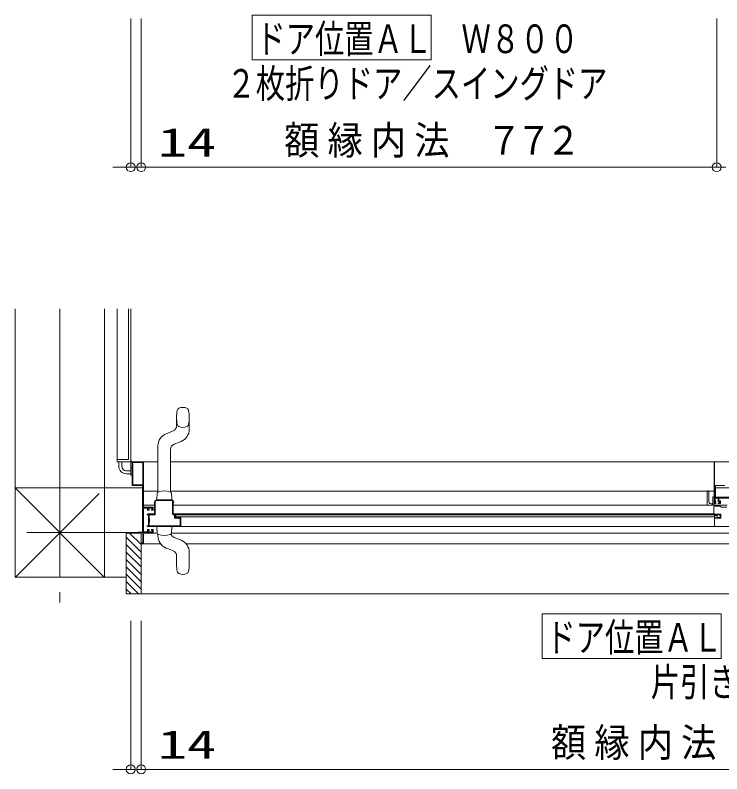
# Model space of a CAD drawing. Units: millimetres on the paper. Extents: x -305 to 305, y -152 to 152.
# Drawn here: x -162.7 to -115.3, y -68.4 to -17.5 of the extents above; entities that cross this region are included whole.
import ezdxf
from ezdxf.enums import TextEntityAlignment as Align

# ---------------------------------------------------------------- set-up
doc = ezdxf.new("R2010")
doc.units = ezdxf.units.MM
doc.linetypes.add('LONG_CHAIN', pattern=[21, 18, -1, 1, -1])
doc.layers.add('0-0_0', color=7, linetype='Continuous', lineweight=9)
doc.layers.add('0-1_VIEW0001', color=7, linetype='Continuous', lineweight=9)
doc.styles.add('ＭＳ ゴシック', font='')
doc.styles.get('ＭＳ ゴシック').set_extended_font_data('MS Gothic')

# ---------------------------------------------------------------- blocks, each defined once
blk = doc.blocks.new('_ORIGIN')
at = {"layer": '0-0_0'}
blk.add_line((0, 0), (-1, 0), dxfattribs=at)
blk.add_circle((0, 0), 0.5, dxfattribs=at)

msp = doc.modelspace()

# ---------------------------------------------------------------- linework, layer by layer
at = {"layer": '0-1_VIEW0001'}
for p, q in [((-154.934, -17.717), (-154.934, -27.676)), ((-154.234, -17.717), (-154.234, -27.676)), ((-154.234, -17.717), (-154.234, -27.676)), ((-146.794, -20.484), (-146.794, -17.484)), ((-146.794, -17.484), (-134.794, -17.484)), ((-134.794, -20.484), (-134.794, -17.484)), ((-115.634, -17.717), (-115.634, -27.676)), ((-115.634, -17.717), (-115.634, -27.676)), ((-146.794, -20.484), (-134.794, -20.484)), ((-155.534, -27.676), (-156.134, -27.676)), ((-154.234, -27.676), (-154.934, -27.676)), ((-154.234, -27.676), (-148.983, -27.676)), ((-116.234, -27.676), (-153.634, -27.676)), ((-153.634, -27.676), (-153.034, -27.676)), ((-162.684, -37.177), (-162.684, -55.177)), ((-156.684, -37.177), (-156.684, -55.178)), ((-155.834, -37.177), (-155.834, -47.429)), ((-155.084, -37.177), (-155.084, -47.279)), ((-154.934, -37.177), (-154.934, -47.279)), ((-154.934, -37.177), (-154.934, -47.404)), ((-151.859, -44.454), (-151.859, -45.015)), ((-151.009, -44.454), (-151.009, -45.253)), ((-152.556, -45.546), (-152.096, -45.364)), ((-152.022, -46.249), (-151.562, -46.066)), ((-153.109, -49.458), (-153.109, -46.36)), ((-152.259, -49.459), (-152.259, -46.597)), ((-155.084, -47.279), (-155.834, -47.279)), ((-154.959, -47.429), (-155.834, -47.429)), ((-155.734, -47.729), (-155.734, -47.429)), ((-155.534, -47.729), (-155.534, -47.429)), ((-154.934, -47.454), (-154.934, -48.329)), ((-154.909, -47.429), (-153.109, -47.429)), ((-154.834, -47.829), (-154.834, -47.429)), ((-154.834, -47.429), (-154.084, -47.429)), ((-154.789, -48.984), (-154.789, -47.474)), ((-154.789, -47.474), (-154.134, -47.474)), ((-153.109, -47.429), (-154.785, -47.429)), ((-154.134, -47.474), (-154.134, -48.984)), ((-154.084, -47.429), (-154.084, -50.479)), ((-154.059, -47.429), (-153.109, -47.429)), ((-92.434, -47.429), (-152.259, -47.429)), ((-152.259, -47.429), (-52.459, -47.429)), ((-115.809, -47.429), (-152.259, -47.429)), ((-115.809, -47.429), (-115.809, -49.879)), ((-115.084, -47.429), (-115.769, -47.429)), ((-155.234, -48.029), (-154.934, -48.029)), ((-155.234, -48.229), (-154.934, -48.229)), ((-154.834, -47.869), (-154.909, -47.869)), ((-154.934, -48.329), (-154.834, -48.329)), ((-156.684, -55.178), (-162.685, -49.177)), ((-154.139, -49.177), (-162.685, -49.177)), ((-154.134, -48.984), (-154.789, -48.984)), ((-154.139, -49.029), (-154.139, -52.139)), ((-77.484, -49.177), (-115.724, -49.177)), ((-157.059, -49.553), (-162.684, -55.178)), ((-153.109, -49.389), (-154.059, -49.389)), ((-116.284, -49.389), (-152.259, -49.389)), ((-152.184, -49.904), (-152.202, -49.557)), ((-116.284, -49.378), (-116.234, -49.378)), ((-116.284, -49.441), (-116.284, -49.378)), ((-116.284, -50.339), (-116.284, -49.441)), ((-116.196, -49.389), (-115.809, -49.389)), ((-116.159, -49.453), (-116.159, -50.105)), ((-115.887, -49.791), (-115.866, -49.779)), ((-115.887, -50.339), (-115.887, -49.791)), ((-115.866, -49.779), (-115.849, -49.779)), ((-115.784, -49.774), (-115.784, -49.633)), ((-115.784, -49.774), (-115.784, -49.78)), ((-153.334, -50.339), (-154.084, -50.339)), ((-153.334, -50.929), (-153.334, -50.129)), ((-153.289, -50.979), (-153.289, -50.129)), ((-153.183, -49.979), (-153.184, -49.979)), ((-153.182, -49.979), (-153.184, -49.979)), ((-153.184, -49.979), (-152.184, -49.979)), ((-153.184, -50.024), (-152.234, -50.024)), ((-152.184, -49.979), (-152.186, -49.979)), ((-152.184, -49.979), (-152.186, -49.979)), ((-152.184, -49.904), (-152.184, -49.979)), ((-152.184, -49.979), (-152.184, -49.904)), ((-152.129, -50.129), (-152.129, -50.929)), ((-152.084, -50.169), (-152.084, -50.929)), ((-114.934, -50.339), (-152.084, -50.339)), ((-152.049, -50.154), (-152.069, -50.154)), ((-152.034, -50.129), (-152.034, -50.139)), ((-116.009, -50.255), (-115.887, -50.255)), ((-115.809, -49.879), (-114.084, -49.879)), ((-115.689, -50.229), (-115.689, -50.179)), ((-115.384, -50.229), (-115.539, -50.229)), ((-154.084, -50.479), (-153.434, -50.479)), ((-154.084, -50.529), (-154.084, -52.129)), ((-153.809, -50.529), (-154.084, -50.529)), ((-153.809, -50.679), (-153.809, -50.529)), ((-153.689, -50.679), (-153.809, -50.679)), ((-153.479, -50.529), (-153.764, -50.529)), ((-153.764, -50.529), (-153.764, -50.629)), ((-153.764, -50.629), (-153.689, -50.629)), ((-153.689, -50.629), (-153.689, -50.679)), ((-153.539, -50.679), (-153.539, -50.629)), ((-153.539, -50.629), (-153.479, -50.629)), ((-153.434, -50.679), (-153.539, -50.679)), ((-153.479, -50.629), (-153.479, -50.529)), ((-153.434, -50.479), (-153.434, -50.679)), ((-115.834, -50.982), (-115.834, -50.447)), ((-115.822, -50.425), (-115.788, -50.406)), ((-115.78, -50.404), (-115.438, -50.404)), ((-115.431, -50.406), (-115.308, -50.477)), ((-115.3, -50.479), (-114.949, -50.479)), ((-153.734, -50.979), (-153.824, -50.979)), ((-153.794, -50.929), (-153.334, -50.929)), ((-153.734, -51.729), (-153.734, -50.979)), ((-153.734, -51.614), (-153.734, -51.094)), ((-153.694, -50.979), (-153.289, -50.979)), ((-153.694, -51.229), (-153.694, -50.979)), ((-153.669, -51.254), (-153.694, -51.229)), ((-153.669, -51.454), (-153.669, -51.254)), ((-152.084, -50.929), (-115.794, -50.929)), ((-152.079, -50.979), (-152.009, -50.979)), ((-152.009, -50.979), (-152.009, -51.209)), ((-152.009, -51.209), (-151.776, -51.209)), ((-115.404, -50.982), (-151.964, -50.982)), ((-151.964, -50.982), (-151.964, -51.164)), ((-151.964, -51.164), (-151.774, -51.164)), ((-151.914, -51.132), (-151.914, -50.982)), ((-151.914, -51.132), (-115.794, -51.132)), ((-151.77, -51.21), (-151.732, -51.225)), ((-151.755, -51.167), (-151.717, -51.183)), ((-151.713, -51.229), (-151.624, -51.229)), ((-151.711, -51.184), (-151.639, -51.184)), ((-151.624, -51.229), (-151.624, -51.729)), ((-151.614, -51.159), (-151.614, -51.154)), ((-151.604, -51.144), (-151.603, -51.144)), ((-151.595, -51.146), (-151.581, -51.154)), ((-151.574, -51.165), (-151.574, -51.779)), ((-115.794, -50.929), (-115.794, -51.779)), ((-115.794, -51.083), (-115.794, -51.154)), ((-115.794, -51.734), (-115.794, -51.167)), ((-115.359, -51.209), (-115.794, -51.209)), ((-115.789, -50.939), (-115.359, -50.939)), ((-115.787, -51.154), (-115.773, -51.146)), ((-115.765, -51.144), (-115.764, -51.144)), ((-115.754, -51.154), (-115.754, -51.159)), ((-115.729, -51.184), (-115.657, -51.184)), ((-115.651, -51.182), (-115.613, -51.167)), ((-115.594, -51.164), (-115.404, -51.164)), ((-115.404, -51.164), (-115.404, -50.982)), ((-115.359, -50.939), (-115.359, -51.209)), ((-153.824, -51.729), (-153.734, -51.729)), ((-115.794, -51.779), (-153.794, -51.779)), ((-153.694, -51.479), (-153.669, -51.454)), ((-153.694, -51.729), (-153.694, -51.479)), ((-151.624, -51.729), (-153.694, -51.729)), ((-153.184, -51.854), (-153.184, -51.779)), ((-153.184, -51.854), (-153.166, -52.201)), ((-152.184, -51.854), (-152.202, -52.201)), ((-152.184, -51.779), (-152.184, -51.854)), ((-113.584, -51.779), (-115.819, -51.779)), ((-155.234, -52.206), (-154.234, -52.206)), ((-155.234, -52.206), (-155.234, -56.281)), ((-154.234, -52.987), (-155.015, -52.206)), ((-154.434, -52.179), (-154.434, -52.139)), ((-154.434, -52.139), (-154.139, -52.139)), ((-154.134, -52.179), (-154.434, -52.179)), ((-154.234, -52.206), (-154.234, -56.281)), ((-154.134, -52.879), (-154.134, -52.179)), ((-154.084, -52.129), (-153.809, -52.129)), ((-154.084, -52.931), (-154.084, -52.179)), ((-153.434, -52.179), (-154.084, -52.179)), ((-153.163, -52.224), (-154.084, -52.224)), ((-153.809, -51.979), (-153.689, -51.979)), ((-153.809, -52.129), (-153.809, -51.979)), ((-153.689, -52.029), (-153.764, -52.029)), ((-153.764, -52.029), (-153.764, -52.129)), ((-153.764, -52.129), (-153.479, -52.129)), ((-153.689, -51.979), (-153.689, -52.029)), ((-153.539, -52.029), (-153.539, -51.979)), ((-153.479, -52.029), (-153.539, -52.029)), ((-153.479, -52.129), (-153.479, -52.029)), ((-153.109, -52.398), (-153.109, -52.299)), ((-152.294, -52.314), (-152.293, -52.315)), ((-152.294, -52.314), (-152.293, -52.315)), ((-152.206, -52.224), (-77.959, -52.224)), ((-152.204, -52.201), (-152.202, -52.201)), ((-152.203, -52.201), (-152.202, -52.201)), ((-154.234, -53.482), (-155.234, -52.482)), ((-154.234, -52.879), (-154.134, -52.879)), ((-154.234, -52.914), (-154.234, -52.894)), ((-151.562, -52.691), (-152.022, -52.509)), ((-154.234, -53.982), (-155.234, -52.982)), ((-154.234, -52.931), (-152.928, -52.931)), ((-151.225, -52.929), (-77.809, -52.929)), ((-154.234, -54.482), (-155.234, -53.482)), ((-151.859, -53.742), (-151.859, -54.304)), ((-151.009, -54.304), (-151.009, -53.505)), ((-154.234, -54.982), (-155.234, -53.982)), ((-154.234, -55.477), (-155.234, -54.477)), ((-155.234, -55.177), (-162.684, -55.177)), ((-154.234, -55.972), (-155.234, -54.972)), ((-154.42, -56.281), (-155.234, -55.467)), ((-154.915, -56.281), (-155.234, -55.962)), ((-76.809, -56.281), (-155.234, -56.281)), ((-127.346, -60.616), (-127.346, -57.616)), ((-127.346, -57.616), (-115.346, -57.616)), ((-115.346, -60.616), (-115.346, -57.616)), ((-154.934, -58.094), (-154.934, -68.053)), ((-154.234, -58.094), (-154.234, -68.053)), ((-154.234, -58.094), (-154.234, -68.053)), ((-127.346, -60.616), (-115.346, -60.616)), ((-155.534, -68.053), (-156.134, -68.053)), ((-154.234, -68.053), (-154.934, -68.053)), ((-154.234, -68.053), (-148.983, -68.053)), ((-78.409, -68.053), (-153.634, -68.053)), ((-153.634, -68.053), (-153.034, -68.053))]:
    msp.add_line(p, q, dxfattribs=at)
at = {"layer": '0-1_VIEW0001', "linetype": 'LONG_CHAIN'}
for p, q in [((-159.684, -37.177), (-159.684, -56.856)), ((-154.434, -52.177), (-161.898, -52.177))]:
    msp.add_line(p, q, dxfattribs=at)
at = {"layer": '0-1_VIEW0001'}
for points in [[(-115.769, -47.429), (-115.78, -47.433), (-115.784, -47.444)], [(-115.784, -47.444), (-115.784, -50.229), (-115.689, -50.229)], [(-154.909, -47.869), (-154.909, -47.829), (-154.834, -47.829)], [(-154.139, -49.029), (-154.834, -49.029), (-154.834, -47.869)], [(-114.169, -49.304), (-114.169, -49.794), (-115.724, -49.794), (-115.724, -49.029), (-115.084, -49.029)], [(-153.184, -49.979), (-153.184, -49.904), (-153.166, -49.557)], [(-116.234, -49.378), (-116.226, -49.378), (-116.218, -49.38), (-116.204, -49.385), (-116.196, -49.388), (-116.183, -49.398), (-116.177, -49.404), (-116.167, -49.418), (-116.163, -49.426), (-116.161, -49.435)], [(-115.806, -50.339), (-115.806, -49.794), (-115.849, -49.779)], [(-153.334, -50.129), (-153.29, -50.023), (-153.184, -49.979)], [(-153.289, -50.129), (-153.258, -50.054), (-153.184, -50.024)], [(-152.234, -50.024), (-152.16, -50.054), (-152.129, -50.129)], [(-152.184, -49.979), (-152.078, -50.023), (-152.034, -50.129)], [(-152.069, -50.154), (-152.08, -50.158), (-152.084, -50.169)], [(-152.034, -50.139), (-152.038, -50.149), (-152.049, -50.154)], [(-116.009, -50.255), (-116.091, -50.23), (-116.148, -50.16), (-116.159, -50.105)], [(-115.689, -50.179), (-115.744, -50.179), (-115.744, -50.104), (-115.689, -50.104), (-115.689, -50.064), (-115.734, -50.064), (-115.734, -49.854), (-115.539, -49.854), (-115.539, -50.104), (-115.434, -50.104), (-115.434, -50.179), (-115.539, -50.179), (-115.539, -50.229)], [(-115.384, -50.229), (-115.384, -50.054), (-115.489, -50.054), (-115.489, -49.854), (-113.599, -49.854)], [(-115.834, -50.447), (-115.831, -50.434), (-115.822, -50.425)], [(-115.788, -50.406), (-115.784, -50.404), (-115.78, -50.404)], [(-115.438, -50.404), (-115.434, -50.404), (-115.431, -50.406)], [(-115.308, -50.477), (-115.304, -50.478), (-115.3, -50.479)], [(-153.824, -50.979), (-153.831, -50.976), (-153.834, -50.969), (-153.822, -50.94), (-153.794, -50.929)], [(-152.129, -50.929), (-152.114, -50.964), (-152.079, -50.979)], [(-151.776, -51.209), (-151.773, -51.209), (-151.77, -51.21)], [(-151.774, -51.164), (-151.764, -51.165), (-151.755, -51.167)], [(-151.732, -51.225), (-151.722, -51.228), (-151.713, -51.229)], [(-151.717, -51.183), (-151.714, -51.183), (-151.711, -51.184)], [(-151.639, -51.184), (-151.621, -51.176), (-151.614, -51.159)], [(-151.614, -51.154), (-151.611, -51.147), (-151.604, -51.144)], [(-151.603, -51.144), (-151.599, -51.144), (-151.595, -51.146)], [(-151.581, -51.154), (-151.576, -51.16), (-151.574, -51.165)], [(-115.794, -51.167), (-115.792, -51.16), (-115.787, -51.154)], [(-115.773, -51.146), (-115.769, -51.144), (-115.765, -51.144)], [(-115.764, -51.144), (-115.757, -51.146), (-115.754, -51.154)], [(-115.754, -51.159), (-115.747, -51.176), (-115.729, -51.184)], [(-115.657, -51.184), (-115.654, -51.183), (-115.651, -51.182)], [(-115.613, -51.167), (-115.604, -51.164), (-115.594, -51.164)], [(-153.794, -51.779), (-153.822, -51.767), (-153.834, -51.739), (-153.831, -51.732), (-153.824, -51.729)], [(-153.539, -51.979), (-153.434, -51.979), (-153.434, -52.179)], [(-152.096, -53.394), (-152.299, -53.313), (-152.556, -53.211)]]:
    msp.add_lwpolyline(points, dxfattribs=at)
for centre, radius, start, end in [((-149.452, -44.454), 2.408, 168.6588, 191.3412), ((-151.616, -44.02), 0.2, 115.34, 168.6588), ((-151.434, -44.404), 0.625, 64.66, 115.34), ((-151.252, -44.02), 0.2, 11.3412, 64.66), ((-153.417, -44.454), 2.408, 348.6588, 11.3412), ((-152.234, -45.015), 0.375, 291.6036, 0), ((-151.616, -44.888), 0.2, 191.3412, 244.66), ((-151.434, -44.504), 0.625, 244.66, 295.34), ((-151.884, -45.253), 0.875, 291.6036, 0), ((-151.252, -44.888), 0.2, 295.34, 348.6588), ((-152.234, -46.36), 0.875, 111.6036, 180), ((-151.884, -46.597), 0.375, 111.6036, 180), ((-154.784, -47.279), 0.15, 180, 270), ((-155.234, -47.729), 0.5, 180, 270), ((-155.234, -47.729), 0.3, 180, 270), ((-154.959, -47.404), 0.025, 270, 0), ((-154.909, -47.454), 0.025, 90, 180), ((-153.041, -49.563), 0.125, 103.6794, 176.999), ((-152.684, -50.809), 1.421, 73.7963, 105.7817), ((-152.327, -49.563), 0.125, 3.001, 71.5432), ((-116.234, -49.453), 0.075, 0, 14.0074), ((-115.697, -51.131), 0.108, 342.5612, 153.5989), ((-153.041, -52.194), 0.125, 183.0011, 256.479), ((-152.684, -50.948), 1.421, 254.2304, 285.9811), ((-152.327, -52.194), 0.125, 285.9428, 356.999), ((-151.884, -52.16), 0.375, 199.0634, 248.3964), ((-152.234, -52.398), 0.875, 180, 248.3964), ((-151.884, -53.505), 0.875, 0, 68.3964), ((-152.234, -53.742), 0.375, 0, 68.3964), ((-149.452, -54.304), 2.408, 180, 191.3412), ((-153.417, -54.304), 2.408, 348.6588, 0), ((-151.616, -54.738), 0.2, 191.3412, 244.66), ((-151.434, -54.354), 0.625, 244.66, 295.34), ((-151.252, -54.738), 0.2, 295.34, 348.6588)]:
    msp.add_arc(centre, radius, start, end, dxfattribs=at)

# ---------------------------------------------------------------- block references
at = {"layer": '0-1_VIEW0001', "xscale": 0.6, "yscale": 0.6}
for p in [(-154.934, -27.676), (-115.634, -27.676), (-154.934, -68.053)]:
    msp.add_blockref('_ORIGIN', p, dxfattribs=at)
at = {"layer": '0-1_VIEW0001', "xscale": 0.6, "yscale": 0.6, "rotation": 180}
for p in [(-154.234, -27.676), (-154.234, -27.676), (-115.634, -27.676), (-154.234, -68.053), (-154.234, -68.053)]:
    msp.add_blockref('_ORIGIN', p, dxfattribs=at)

# ---------------------------------------------------------------- texts
at = {"layer": '0-1_VIEW0001', "style": 'ＭＳ ゴシック'}
for s, width, p in [('ドア位置ＡＬ\u3000Ｗ８００', 0.75, (-146.509, -20.603)), ('２枚折りドア／スイングドア', 0.75, (-148.509, -23.601)), ('額', 0.9, (-144.639, -27.41)), ('縁', 0.9, (-141.731, -27.41)), ('内', 0.9, (-138.823, -27.41)), ('法', 0.9, (-135.915, -27.41)), ('７', 0.9, (-131.075, -27.41)), ('７', 0.9, (-129.087, -27.41)), ('２', 0.9, (-127.099, -27.41)), ('14', 1.5, (-153.118, -27.546)), ('ドア位置ＡＬ\u3000Ｗ８００', 0.75, (-127.06, -60.736)), ('片引き戸', 0.75, (-120.06, -63.733)), ('額', 0.9, (-126.747, -67.787)), ('縁', 0.9, (-123.839, -67.787)), ('内', 0.9, (-120.931, -67.787)), ('法', 0.9, (-118.023, -67.787)), ('14', 1.5, (-153.118, -67.923))]:
    msp.add_text(s, height=1.921, dxfattribs=dict(at, width=width)).set_placement(p, align=Align.BOTTOM_LEFT)

doc.saveas('drawing.dxf')
